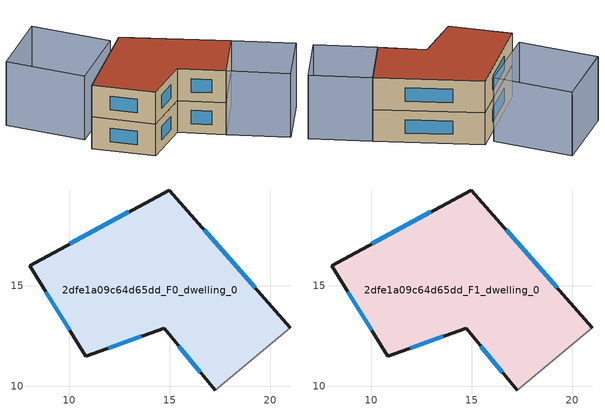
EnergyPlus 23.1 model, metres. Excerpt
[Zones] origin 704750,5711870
2dfe1a09c64d65dd_F0_dwelling_0
 floor ground (EU_floor_Construction): 14.96,19.77 21.01,12.91 17.26,9.8 14.72,12.89 10.82,11.49 8.02,15.99 z0
 wall outside (EU_wall_Construction): 21.01,12.91 14.96,19.77 8.02,15.99 10.82,11.49 14.72,12.89 17.26,9.8 z0:3
 wall adiabatic (EU_wall_Construction): 17.26,9.8 21.01,12.91 z0:3
 window (EU_Window_Construction): 11.94,11.89 13.59,12.48 / 8.82,14.69 10.01,12.79 / 12.95,18.68 10.02,17.08 / 19.26,14.89 16.71,17.78 / 15.45,12 16.53,10.69 z0.87:2.13
2dfe1a09c64d65dd_F1_dwelling_0
 floor to 2dfe1a09c64d65dd_F0_dwelling_0 (EU_floor_Construction): 14.96,19.77 21.01,12.91 17.26,9.8 14.72,12.89 10.82,11.49 8.01,15.99 z3
 wall outside (EU_wall_Construction): 21.01,12.91 14.96,19.77 8.02,15.99 10.82,11.49 14.72,12.89 17.26,9.8 z3:6
 wall adiabatic (EU_wall_Construction): 17.26,9.8 21.01,12.91 z3:6
 window (EU_Window_Construction): 11.94,11.89 13.59,12.48 / 8.82,14.69 10.01,12.79 / 12.95,18.68 10.02,17.08 / 19.26,14.89 16.71,17.78 / 15.45,12 16.53,10.69 z3.87:5.13
 roof outside (EU_roof_Construction): 21.01,12.91 14.96,19.77 8.02,15.99 10.82,11.49 14.72,12.89 17.26,9.8 z6
shading: 20.64,5.75 24.39,8.86 / 20.65,5.74 17.26,9.8 / 17.26,9.8 21.01,12.92 / 21.01,12.92 24.39,8.86 / 24.39,8.86 20.65,5.74 / 11.27,26.09 14.08,19.88 / 14.08,19.88 8.6,17.39 / 8.6,17.39 5.79,23.6 / 5.79,23.6 11.27,26.09 / 11.27,26.09 5.8,23.58 z0:6
[Building]
EU S2 Campaign: North Axis=0; Terrain=City; Solar Distribution=FullExterior
[Site:Location]
London: Latitude=51.5; Longitude=-0.5; Time Zone=0; Elevation=25
[SizingPeriod:WeatherFileDays]
AnnualSizingPeriod: Begin Month=1; Begin Day of Month=1; End Month=12; End Day of Month=31; Day of Week for Start Day=Monday; Use Weather File Daylight Saving Period=No; Use Weather File Rain and Snow Indicators=No
[MATERIAL]
EU_InternalMass_Material: Roughness=MediumRough; Thickness=0.1; Conductivity=1; Density=1800; Specific Heat=900; Thermal Absorptance=0.9; Solar Absorptance=0.7; Visible Absorptance=0.7
[MATERIAL:NOMASS] Roughness=MediumRough; Thermal Absorptance=0.9; Solar Absorptance=0.7; Visible Absorptance=0.7
Name | Thermal Resistance
EU_wall_NoMass | 0.724719
EU_roof_NoMass | 2.98947
EU_floor_NoMass | 2.39157
[WINDOWMATERIAL:SIMPLEGLAZINGSYSTEM]
EU_Window_SimpleGlazing: UFactor=2.63425; Solar Heat Gain Coefficient=0.76; Visible Transmittance=0.76
[CONSTRUCTION]
EU_wall_Construction: EU_wall_NoMass
EU_roof_Construction: EU_roof_NoMass
EU_floor_Construction: EU_floor_NoMass
EU_Window_Construction: EU_Window_SimpleGlazing
EU_InternalMass_Construction: EU_InternalMass_Material
[ZONE] Type=1; Multiplier=1; Ceiling Height=autocalculate; Volume=196.652; Floor Area=autocalculate; Part of Total Floor Area=Yes
2dfe1a09c64d65dd_F0_dwelling_0; 2dfe1a09c64d65dd_F1_dwelling_0
[INTERNALMASS] Construction=EU_InternalMass_Construction; Surface Area=65.5505
Name | Zone or ZoneList
2dfe1a09c64d65dd_F0_dwelling_0_EU_InternalMass | 2dfe1a09c64d65dd_F0_dwelling_0
2dfe1a09c64d65dd_F1_dwelling_0_EU_InternalMass | 2dfe1a09c64d65dd_F1_dwelling_0
[OTHEREQUIPMENT] Fuel Type=Electricity; Design Level Calculation Method=Watts/Area; Power per Zone Floor Area=1; Fraction Latent=0; Fraction Radiant=0; Fraction Lost=0; Carbon Dioxide Generation Rate=0; EndUse Subcategory=EU_Step8_InternalGains
Name | Zone or ZoneList or Space or SpaceList | Schedule
EU_Step8_InternalGain_2dfe1a09c64d65dd_F0_dwelling_0_f000 | 2dfe1a09c64d65dd_F0_dwelling_0 | EU_Step8_GainSchedule_2dfe1a09c64d65dd_F0_dwelling_0_f000
EU_Step8_InternalGain_2dfe1a09c64d65dd_F1_dwelling_0_f000 | 2dfe1a09c64d65dd_F1_dwelling_0 | EU_Step8_GainSchedule_2dfe1a09c64d65dd_F1_dwelling_0_f000
[ZONEVENTILATION:DESIGNFLOWRATE] Schedule=EU_AlwaysOn; Design Flow Rate Calculation Method=AirChanges/Hour; Air Changes per Hour=0.418135; Ventilation Type=Natural; Fan Pressure Rise=0; Fan Total Efficiency=1; Constant Term Coefficient=1; Temperature Term Coefficient=0; Velocity Term Coefficient=0; Velocity Squared Term Coefficient=0; Minimum Indoor Temperature=-100; Maximum Indoor Temperature=100; Delta Temperature=-100; Minimum Outdoor Temperature=-100; Maximum Outdoor Temperature=100; Maximum Wind Speed=40
Name | Zone or ZoneList or Space or SpaceList
EU_ConstantAir_2dfe1a09c64d65dd_F0_dwelling_0 | 2dfe1a09c64d65dd_F0_dwelling_0
EU_ConstantAir_2dfe1a09c64d65dd_F1_dwelling_0 | 2dfe1a09c64d65dd_F1_dwelling_0
[HVACTEMPLATE:THERMOSTAT] Constant Heating Setpoint=20; Constant Cooling Setpoint=50
EU_HeatOnly_2dfe1a09c64d65dd_F0_dwelling_0; EU_HeatOnly_2dfe1a09c64d65dd_F1_dwelling_0
[HVACTEMPLATE:ZONE:IDEALLOADSAIRSYSTEM] System Availability Schedule=EU_AlwaysOn; Maximum Heating Supply Air Temperature=50; Minimum Cooling Supply Air Temperature=13; Maximum Heating Supply Air Humidity Ratio=0.0156; Minimum Cooling Supply Air Humidity Ratio=0.0077; Heating Limit=NoLimit; Cooling Limit=NoLimit; Heating Availability Schedule=EU_AlwaysOn; Cooling Availability Schedule=EU_CoolingOff; Dehumidification Control Type=ConstantSensibleHeatRatio; Cooling Sensible Heat Ratio=0.7; Dehumidification Setpoint=60; Humidification Control Type=None; Humidification Setpoint=30; Outdoor Air Method=None; Outdoor Air Flow Rate per Person=0.00944; Outdoor Air Flow Rate per Zone Floor Area=0; Outdoor Air Flow Rate per Zone=0; Demand Controlled Ventilation Type=None; Outdoor Air Economizer Type=NoEconomizer; Heat Recovery Type=None; Sensible Heat Recovery Effectiveness=0.7; Latent Heat Recovery Effectiveness=0.65
Name | Template Thermostat
2dfe1a09c64d65dd_F0_dwelling_0 | EU_HeatOnly_2dfe1a09c64d65dd_F0_dwelling_0
2dfe1a09c64d65dd_F1_dwelling_0 | EU_HeatOnly_2dfe1a09c64d65dd_F1_dwelling_0
[SIZING:ZONE] Zone Cooling Design Supply Air Temperature Input Method=SupplyAirTemperature; Zone Cooling Design Supply Air Temperature=13; Zone Heating Design Supply Air Temperature Input Method=SupplyAirTemperature; Zone Heating Design Supply Air Temperature=50; Zone Cooling Design Supply Air Humidity Ratio=0.008; Zone Heating Design Supply Air Humidity Ratio=0.008; Cooling Design Air Flow Method=DesignDay; Cooling Design Air Flow Rate=0; Cooling Minimum Air Flow per Zone Floor Area=0.000762; Cooling Minimum Air Flow=0; Cooling Minimum Air Flow Fraction=0.2; Heating Design Air Flow Method=DesignDay; Heating Design Air Flow Rate=0; Heating Maximum Air Flow per Zone Floor Area=0.002032; Heating Maximum Air Flow=0.141576; Heating Maximum Air Flow Fraction=0.3; Account for Dedicated Outdoor Air System=No; Dedicated Outdoor Air System Control Strategy=NeutralSupplyAir; Dedicated Outdoor Air Low Setpoint Temperature for Design=autosize; Dedicated Outdoor Air High Setpoint Temperature for Design=autosize; Zone Load Sizing Method=Sensible Load Only No Latent Load; Zone Latent Cooling Design Supply Air Humidity Ratio Input Method=HumidityRatioDifference; Zone Cooling Design Supply Air Humidity Ratio Difference=0.005; Zone Latent Heating Design Supply Air Humidity Ratio Input Method=HumidityRatioDifference; Zone Humidification Design Supply Air Humidity Ratio Difference=0.005
2dfe1a09c64d65dd_F0_dwelling_0; 2dfe1a09c64d65dd_F1_dwelling_0
[SCHEDULE:CONSTANT]
Name | Hourly Value
EU_AlwaysOn | 1
EU_CoolingOff | 0
[SCHEDULE:FILE] Column Number=1; Rows to Skip at Top=0; Number of Hours of Data=8760; Column Separator=Comma; Interpolate to Timestep=No; Minutes per Item=60; Adjust Schedule for Daylight Savings=Yes
Name | File
EU_Step8_GainSchedule_2dfe1a09c64d65dd_F0_dwelling_0_f000 | ../../schedules/2dfe1a09c64d65dd/2dfe1a09c64d65dd_F0_dwelling_0_f000_gain.csv
EU_Step8_GainSchedule_2dfe1a09c64d65dd_F1_dwelling_0_f000 | ../../schedules/2dfe1a09c64d65dd/2dfe1a09c64d65dd_F1_dwelling_0_f000_gain.csv
